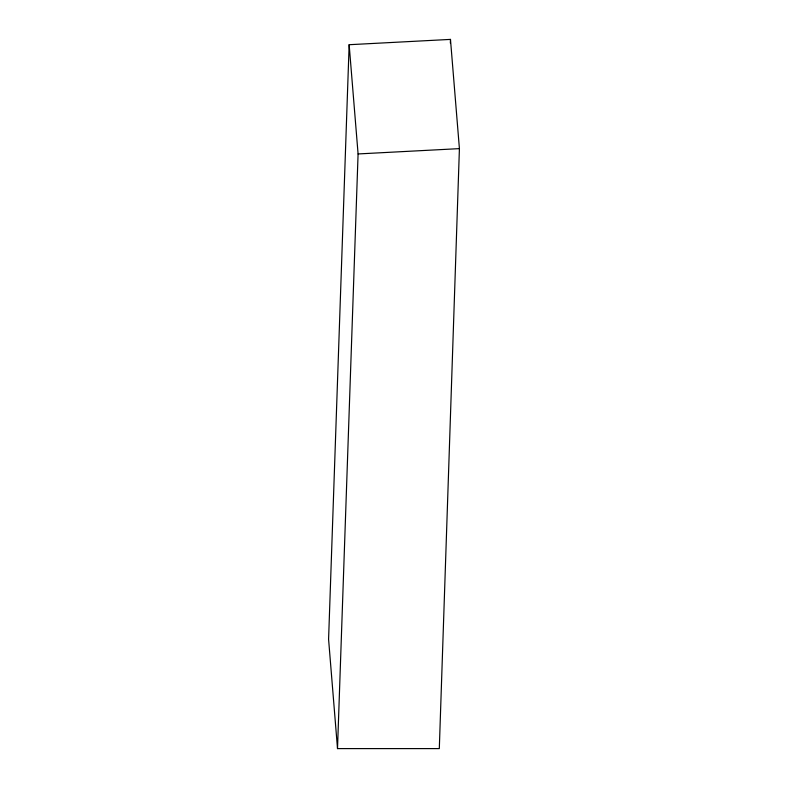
<?xml version="1.0" encoding="UTF-8"?>
<svg xmlns="http://www.w3.org/2000/svg" width="788" height="788" viewBox="0 0 788 788"><rect width="100%" height="100%" fill="white"/><g stroke="black" fill="none" stroke-linecap="round" stroke-linejoin="round"><path stroke-width="1.18" d="M349.153 44.709L328.586 639.265L337.51 748.6L439.31 748.6L459.414 148.627L450.47 39.4L349.153 44.709L358.087 153.946L337.51 748.6M450.352 43.084L450.47 39.4M358.087 153.946L459.414 148.627"/></g></svg>
